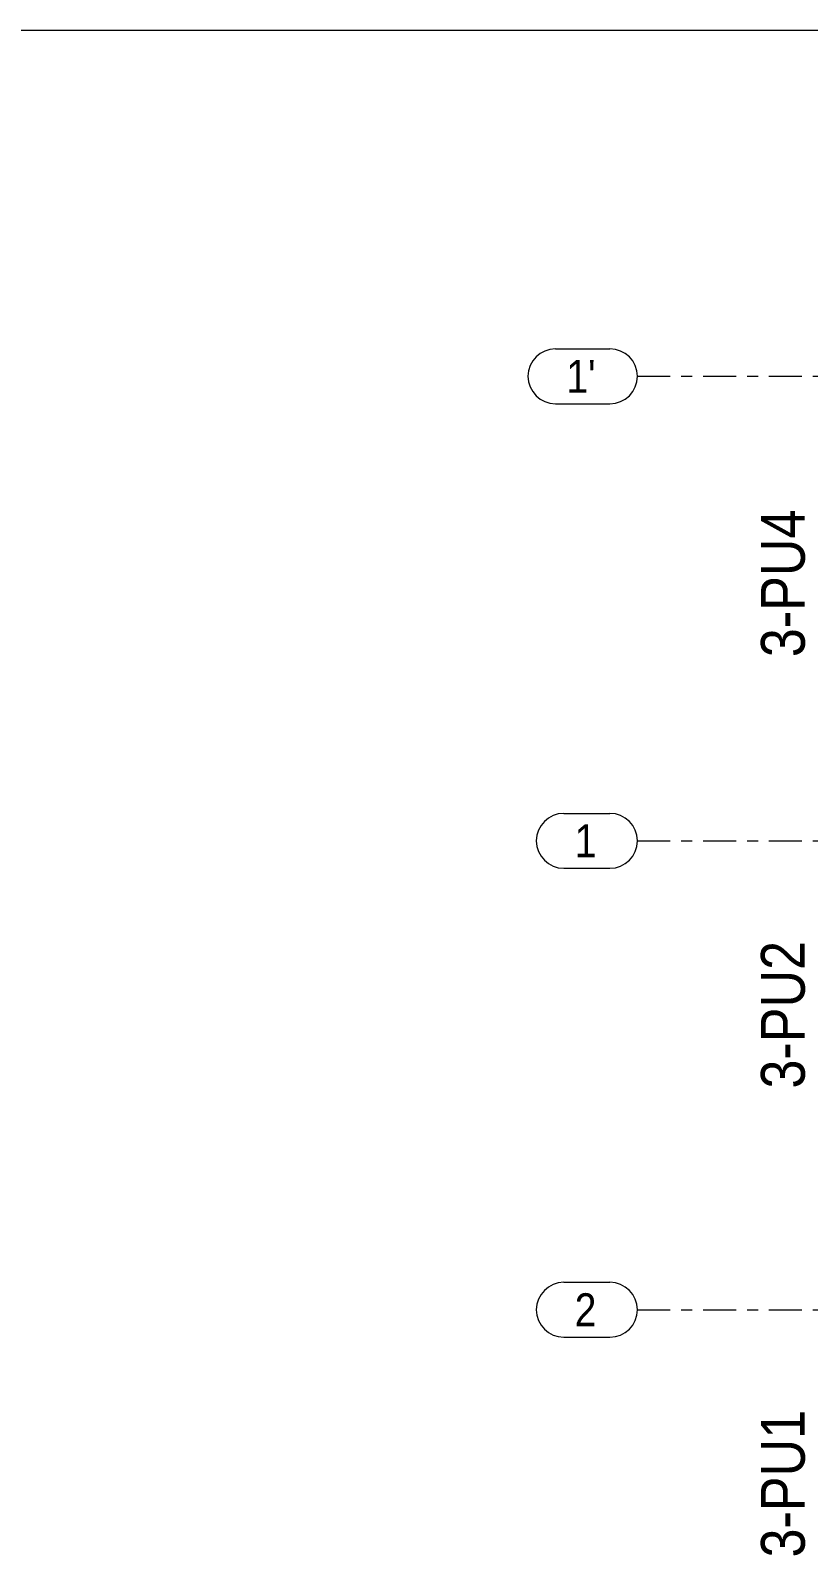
# Model space of a CAD drawing. Header units: millimetres. Extents: x -183 to 639, y -32 to 542.
# Drawn here: x 89.5 to 160.4, y 403.1 to 542.2 of the extents above; entities that cross this region are included whole.
import ezdxf

# ---------------------------------------------------------------- set-up
doc = ezdxf.new("R2010")
doc.units = ezdxf.units.MM
doc.linetypes.add('XKITLINE00', pattern=[0])
doc.linetypes.add('XKITLINE03', pattern=[6, 3, -1, 1, -1])
for name, color, linetype, lineweight in [('DrawingSheet', 5, 'Continuous', 0), ('PartMark', 7, 'Continuous', 0), ('S-grid', 1, 'Continuous', 0)]:
    doc.layers.add(name, color=color, linetype=linetype, lineweight=lineweight)
doc.styles.add('ARIAL', font='ARIAL.TTF')

# ---------------------------------------------------------------- blocks, each defined once
blk = doc.blocks.new('*A1')
at = {"layer": 'DrawingSheet', "color": 5, "linetype": 'XKITLINE00', "lineweight": 0}
blk.add_line((639.41, 542.15), (-180.59, 542.15), dxfattribs=at)
blk = doc.blocks.new('*A1309')
at = {"layer": 'S-grid', "color": 1, "linetype": 'XKITLINE03', "lineweight": 0}
for p, q in [((144.83, 510.62), (163.2, 510.62)), ((168.2, 510.62), (170.81, 510.62)), ((175.81, 510.62), (178.41, 510.62)), ((183.41, 510.62), (186.02, 510.62)), ((191.02, 510.62), (193.62, 510.62)), ((198.62, 510.62), (201.23, 510.62)), ((206.23, 510.62), (208.83, 510.62)), ((213.83, 510.62), (216.44, 510.62)), ((221.44, 510.62), (224.04, 510.62)), ((229.04, 510.62), (231.65, 510.62)), ((236.65, 510.62), (239.25, 510.62)), ((244.25, 510.62), (246.85, 510.62)), ((251.85, 510.62), (279.69, 510.62))]:
    blk.add_line(p, q, dxfattribs=at)
at = {"layer": 'S-grid', "color": 3, "style": 'ARIAL', "width": 0.85}
blk.add_text("1'", height=3, dxfattribs=at).set_placement((138.35, 509.12))
blk = doc.blocks.new('*A1310')
at = {"layer": 'S-grid', "color": 1, "linetype": 'XKITLINE03', "lineweight": 0}
for p, q in [((144.83, 468.26), (163.2, 468.26)), ((168.2, 468.26), (170.81, 468.26)), ((175.81, 468.26), (178.41, 468.26)), ((183.41, 468.26), (186.02, 468.26)), ((191.02, 468.26), (193.62, 468.26)), ((198.62, 468.26), (201.23, 468.26)), ((206.23, 468.26), (208.83, 468.26)), ((213.83, 468.26), (216.44, 468.26)), ((221.44, 468.26), (224.04, 468.26)), ((229.04, 468.26), (231.65, 468.26)), ((236.65, 468.26), (239.25, 468.26)), ((244.25, 468.26), (246.85, 468.26)), ((251.85, 468.26), (279.69, 468.26))]:
    blk.add_line(p, q, dxfattribs=at)
at = {"layer": 'S-grid', "color": 3, "style": 'ARIAL', "width": 0.85}
blk.add_text('1', height=3, dxfattribs=at).set_placement((139.11, 466.76))
blk = doc.blocks.new('*A1311')
at = {"layer": 'S-grid', "color": 1, "linetype": 'XKITLINE03', "lineweight": 0}
for p, q in [((144.83, 425.5), (163.2, 425.5)), ((168.2, 425.5), (170.81, 425.5)), ((175.81, 425.5), (178.41, 425.5)), ((183.41, 425.5), (186.02, 425.5)), ((191.02, 425.5), (193.62, 425.5)), ((198.62, 425.5), (201.23, 425.5)), ((206.23, 425.5), (208.83, 425.5)), ((213.83, 425.5), (216.44, 425.5)), ((221.44, 425.5), (224.04, 425.5)), ((229.04, 425.5), (231.65, 425.5)), ((236.65, 425.5), (239.25, 425.5)), ((244.25, 425.5), (246.85, 425.5)), ((251.85, 425.5), (279.69, 425.5))]:
    blk.add_line(p, q, dxfattribs=at)
at = {"layer": 'S-grid', "color": 3, "style": 'ARIAL', "width": 0.85}
blk.add_text('2', height=3, dxfattribs=at).set_placement((139.11, 424))
blk = doc.blocks.new('*A1572')
at = {"layer": 'S-grid', "color": 1, "linetype": 'XKITLINE00', "lineweight": 0}
for p, q in [((137.35, 513.12), (142.33, 513.12)), ((137.35, 508.12), (142.33, 508.12))]:
    blk.add_line(p, q, dxfattribs=at)
for centre, start, end in [((137.35, 510.62), 90, 270), ((142.33, 510.62), 270, 90)]:
    blk.add_arc(centre, 2.5, start, end, dxfattribs=at)
blk = doc.blocks.new('*A1573')
at = {"layer": 'S-grid', "color": 1, "linetype": 'XKITLINE00', "lineweight": 0}
for p, q in [((138.11, 470.76), (142.33, 470.76)), ((138.11, 465.76), (142.33, 465.76))]:
    blk.add_line(p, q, dxfattribs=at)
for centre, start, end in [((138.11, 468.26), 90, 270), ((142.33, 468.26), 270, 90)]:
    blk.add_arc(centre, 2.5, start, end, dxfattribs=at)
blk = doc.blocks.new('*A1574')
at = {"layer": 'S-grid', "color": 1, "linetype": 'XKITLINE00', "lineweight": 0}
for p, q in [((138.11, 428), (142.33, 428)), ((138.11, 423), (142.33, 423))]:
    blk.add_line(p, q, dxfattribs=at)
for centre, start, end in [((138.11, 425.5), 90, 270), ((142.33, 425.5), 270, 90)]:
    blk.add_arc(centre, 2.5, start, end, dxfattribs=at)
blk = doc.blocks.new('*A2103')
at = {"layer": 'PartMark', "color": 3, "style": 'ARIAL', "width": 0.85}
blk.add_text('3-PU2', height=4, rotation=90.0002, dxfattribs=at).set_placement((160.1, 445.67))
blk = doc.blocks.new('*A2104')
at = {"layer": 'PartMark', "color": 3, "style": 'ARIAL', "width": 0.85}
blk.add_text('3-PU1', height=4, rotation=90.0002, dxfattribs=at).set_placement((160.1, 402.91))
blk = doc.blocks.new('*A2122')
at = {"layer": 'PartMark', "color": 3, "style": 'ARIAL', "width": 0.85}
blk.add_text('3-PU4', height=4, rotation=90.0002, dxfattribs=at).set_placement((160.1, 485.01))

msp = doc.modelspace()

# ---------------------------------------------------------------- block references
at = {"lineweight": 0}
for name in ['*A1', '*A1572', '*A1309', '*A2122', '*A1573', '*A1310', '*A2103', '*A1574', '*A1311', '*A2104']:
    msp.add_blockref(name, (0, 0), dxfattribs=at)

doc.saveas('drawing.dxf')
